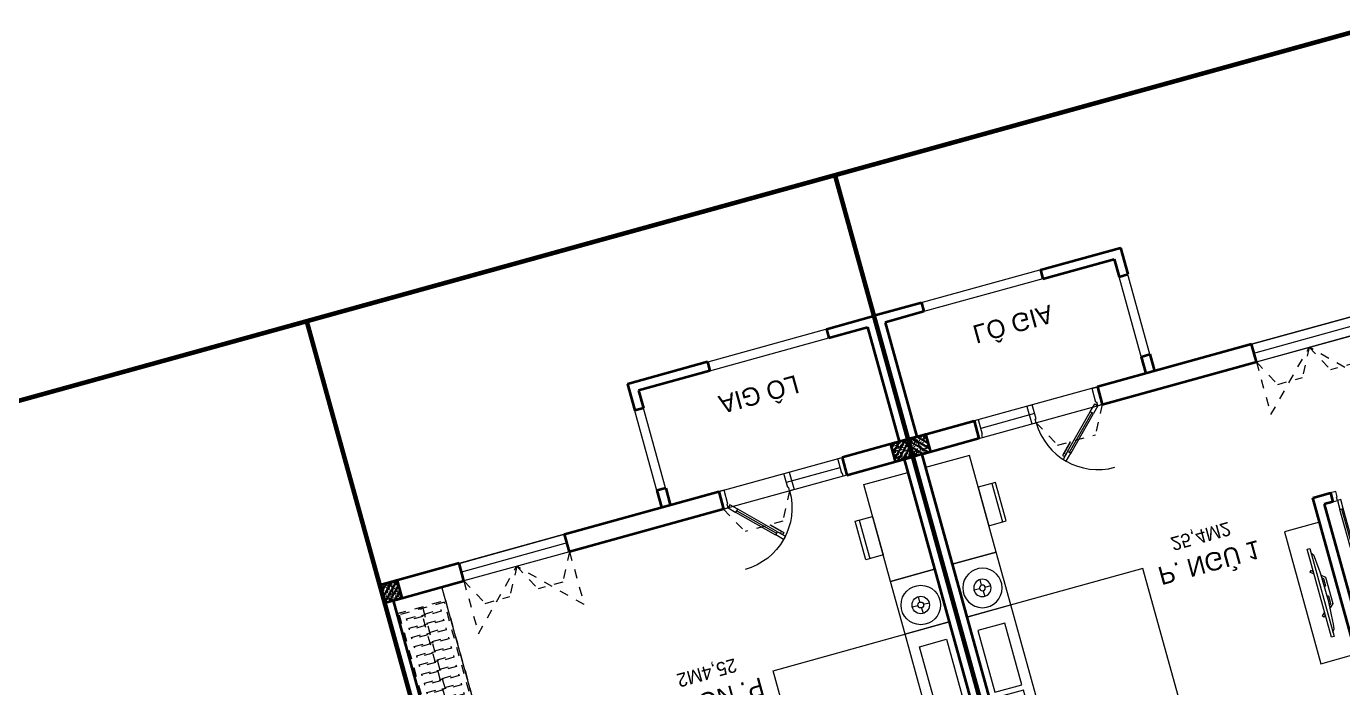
# Model space of a CAD drawing. Header units: metres. Extents: x 568336 to 569219, y 2065964 to 2066430.
# Drawn here: x 568444.03 to 568458.44, y 2066385.63 to 2066392.87 of the extents above; entities that cross this region are included whole.
import ezdxf

# ---------------------------------------------------------------- set-up
doc = ezdxf.new("R2010")
doc.units = ezdxf.units.M
for name, pattern in [('$AUDIT_BAD_LTYPE2', [0]), ('HIDDEN', [0.375, 0.25, -0.125]), ('HIDDEN2', [0.1875, 0.125, -0.0625]), ('X-5M-G-MB PHONGNGU$0$HIDDEN2', [0.1875, 0.125, -0.0625])]:
    doc.linetypes.add(name, pattern=pattern)
doc.layers.get('0').update_dxf_attribs({"linetype": 'CONTINUOUS'})
for name, color, linetype, lineweight in [('-CONCRETE', 1, 'CONTINUOUS', 35), ('-DIM', 9, 'CONTINUOUS', 13), ('-DOOR', 137, 'CONTINUOUS', 9), ('-FURNITURE', 46, 'CONTINUOUS', 9), ('-HATCH', 8, 'CONTINUOUS', 5), ('-LINE1', 7, 'CONTINUOUS', 18), ('-LINE2', 252, 'CONTINUOUS', 9), ('-STEEL1', 1, 'CONTINUOUS', 35), ('-WALL', 4, 'CONTINUOUS', 35), ('TEXT25', 2, 'CONTINUOUS', 13)]:
    doc.layers.add(name, color=color, linetype=linetype, lineweight=lineweight)
doc.layers.add('-RANH GIOI LO DAT', color=12, linetype='CONTINUOUS')
doc.styles.add('SVN_AVO_thuong', font='')
doc.styles.add('T1', font='', dxfattribs={"height": 200})
doc.styles.get('SVN_AVO_thuong').set_extended_font_data('SVN-Avo')
doc.styles.get('T1').set_extended_font_data('VNgeometric Light')

# ---------------------------------------------------------------- blocks, each defined once
blk = doc.blocks.new('M44-T2')
at = {"layer": '-RANH GIOI LO DAT', "linetype": 'HIDDEN', "ltscale": 10, "const_width": 50}
blk.add_lwpolyline([(192071.5183533223, -1815651.68306286), (192071.5183537843, -1828788.092038938), (197071.4033461602, -1833754.179555723), (203071.5183528455, -1833713.482860872), (203071.5183528455, -1815651.68306286)], close=True, dxfattribs=at)
blk = doc.blocks.new('*U150')
at = {"linetype": '$AUDIT_BAD_LTYPE2'}
for p, q in [((70, 100), (69.99999999999999, 600.0000000000018)), ((89.99999999999999, 600.0000000000018), (90, 100))]:
    blk.add_line(p, q, dxfattribs=at)
for points in [[(49.99999999999999, 600.0000000000018), (89.99999999999999, 600.0000000000018), (89.99999999999999, 700.0000000000018), (49.99999999999999, 700.0000000000018), (49.99999999999999, 600.0000000000018)], [(49.99999999999999, 602.9059272893373), (50, 100)], [(50, 100), (90, 100), (90, 0), (50, 0), (50, 100)]]:
    blk.add_lwpolyline(points)
for points in [[(118.2698876160139, 494.515618111911), (118.2698876160139, 664.1349438079942), (89.99999999999999, 664.1349438079942), (89.99999999999999, 635.8650561920094), (112.6159100928053, 635.8650561920094), (112.6159100928053, 494.515618111911)], [(0, 0), (50, 0), (50, -40), (60, -40), (60, -99.99998804123416), (0, -99.99998804123416)], [(800.0000000000018, 7.105427357600876e-15), (750.0000000000018, 7.105427357600876e-15), (750.0000000000018, -40), (740.0000000000018, -40), (740.0000000000018, -99.99998804123415), (800.0000000000018, -99.99998804123415)]]:
    blk.add_lwpolyline(points, close=True)
at = {"linetype": '$AUDIT_BAD_LTYPE2', "ltscale": 0.3}
blk.add_arc((50, 0), 700.0000000000018, 0, 90, dxfattribs=at)
blk = doc.blocks.new('1800X2000')
at = {"layer": '-FURNITURE'}
blk.add_line((325497.3064970744, 17765.29446492715), (325497.3064973904, 19565.2944651944), dxfattribs=at)
for points in [[(323997.3057774993, 19565.2944651944), (325997.3064971831, 19565.2944651944), (325997.3064971831, 17765.29446484288), (323997.3057774993, 17765.29446484288)], [(325612.9490047574, 19390.79434491032), (325919.0064973457, 19390.79434491032), (325919.0064973457, 18691.29434485664), (325612.9490047574, 18691.29434485664)], [(325612.9490046239, 18629.79434491026), (325919.0064972151, 18629.79434491026), (325919.0064972151, 17946.79434485664), (325612.9490046239, 17946.79434485664)]]:
    blk.add_lwpolyline(points, close=True, dxfattribs=at)
blk = doc.blocks.new('XR.MB.LM123$0$tvi 1')
blk.add_lwpolyline([(28.54445810673496, -2.291926648467779e-10), (28.54445810673496, -999.9999999999964), (-7.275957614183426e-12, -1000), (0, 0)], close=True)
for points in [[(28.54445810680045, -50.31958968611434), (52.37372755713295, -80.86315460130209)], [(-24.09820395050338, -235.5599978379832), (-39.09879504836863, -251.7939635238108)], [(0, -284.7849796677438), (-39.09879504836863, -251.7939635238108)], [(0, -255.9952397129928), (-24.09820395050338, -235.5599978379832)], [(69.66229681991535, -315.0836646851385), (111.1934016081432, -350.2927865858655), (111.193401608034, -649.712917566063), (69.68611289083492, -684.9110379843005)], [(89.09002233762294, -445.7449799550195), (89.09002233762294, -359.9578938602899), (70.91298945683957, -344.6203678706661)], [(89.09002233768115, -554.2550200447404), (89.09002233773936, -640.0421061392371), (70.91298945678864, -655.3796321293303)], [(89.09002233762294, -445.7449799550195), (73.49991829216015, -445.7449799550232)], [(89.09002233768115, -554.2550200447404), (73.49991829216015, -554.2550200447404)], [(0, -715.2150203320198), (-39.09879504836863, -748.2060364759491)], [(-24.09820395050338, -764.4400021620095), (-39.09879504836863, -748.2060364759491)], [(0, -744.004760287), (-24.09820395050338, -764.4400021620095)], [(28.54445810674224, -949.680410313882), (52.37372755713295, -919.1368453984578)]]:
    blk.add_lwpolyline(points)
blk.add_arc((-4025.16618952866, -499.9999999999964), 4099.025185406737, 354.1310878512652, 5.868912148527433)
blk = doc.blocks.new('12PLMP12')
at = {"color": 0, "linetype": 'ByBlock'}
for p, q in [((-1.25, 0), (-3.75, 0)), ((0, 1.25), (0, 3.75)), ((1.25, 0), (3.75, 0)), ((0, -1.25), (0, -3.75))]:
    blk.add_line(p, q, dxfattribs=at)
for radius in [8.5, 3.75, 1.25]:
    blk.add_circle((0, 0), radius, dxfattribs=at)
blk = doc.blocks.new('*U206')
at = {"linetype": 'X-5M-G-MB PHONGNGU$0$HIDDEN2'}
for points in [[(0, 600.0000000004657), (0, 0), (1581.478970114152, -5.343121944064298e-10), (1581.478970114152, 599.9999999999313)], [(1561.478970114152, 579.999661371858), (1561.478970114152, 19.99966137185813), (20, 20.00000000046566), (20, 580.0000000004657)], [(113.7817614636733, 319.1750910408318), (109.4317788550979, 319.1750910408318), (109.4317788550979, 280.441767644881), (113.7817614636733, 280.441767644881)], [(227.7817614636733, 319.1750910407849), (223.4317788550979, 319.1750910407849), (223.4317788550979, 280.4417676448341), (227.7817614636733, 280.4417676448341)], [(341.7817614636733, 319.175091040738), (337.4317788550979, 319.175091040738), (337.4317788550979, 280.4417676447872), (341.7817614636733, 280.4417676447872)], [(455.7817614636733, 319.1750910406911), (451.4317788550979, 319.1750910406911), (451.4317788550979, 280.4417676447403), (455.7817614636733, 280.4417676447403)], [(569.7817614636733, 319.1750910406442), (565.431778855098, 319.1750910406442), (565.431778855098, 280.4417676446934), (569.7817614636733, 280.4417676446934)], [(683.7817614636733, 319.1750910405973), (679.431778855098, 319.1750910405973), (679.431778855098, 280.4417676446465), (683.7817614636733, 280.4417676446465)], [(797.7817614636733, 319.1750910405504), (793.431778855098, 319.1750910405504), (793.431778855098, 280.4417676445996), (797.7817614636733, 280.4417676445996)], [(911.7817614636733, 319.1750910405035), (907.431778855098, 319.1750910405035), (907.431778855098, 280.4417676445527), (911.7817614636733, 280.4417676445527)], [(1025.781761463673, 319.1750910404566), (1021.431778855098, 319.1750910404566), (1021.431778855098, 280.4417676445057), (1025.781761463673, 280.4417676445057)], [(1139.781761463673, 319.1750910404097), (1135.431778855098, 319.1750910404097), (1135.431778855098, 280.4417676444588), (1139.781761463673, 280.4417676444588)], [(1253.781761463673, 319.1750910403628), (1249.431778855098, 319.1750910403628), (1249.431778855098, 280.4417676444119), (1253.781761463673, 280.4417676444119)], [(1367.781761463673, 319.1750910403159), (1363.431778855098, 319.1750910403159), (1363.431778855098, 280.441767644365), (1367.781761463673, 280.441767644365)], [(1481.781761463673, 319.175091040269), (1477.431778855098, 319.175091040269), (1477.431778855098, 280.4417676443181), (1481.781761463673, 280.4417676443181)], [(1561.478970114152, 286.6991212949402), (1561.478970114152, 313.099121294847), (20, 313.0991212953813), (19.99999859370291, 286.6991212952417)]]:
    blk.add_lwpolyline(points, close=True, dxfattribs=at)
for points in [[(122.2409142897814, 313.1103512093413), (122.2409142897814, 515.2497102723445), (100.1765458012815, 515.2497102723445), (100.1765458012815, 313.1103512093413)], [(236.2409142897814, 313.1103512092944), (236.2409142897814, 515.2497102722975), (214.1765458012815, 515.2497102722975), (214.1765458012815, 313.1103512092944)], [(350.2409142897814, 313.1103512092475), (350.2409142897814, 515.2497102722507), (328.1765458012815, 515.2497102722507), (328.1765458012815, 313.1103512092475)], [(464.2409142897814, 313.1103512092006), (464.2409142897814, 515.2497102722037), (442.1765458012815, 515.2497102722037), (442.1765458012815, 313.1103512092006)], [(578.2409142897814, 313.1103512091537), (578.2409142897814, 515.2497102721569), (556.1765458012815, 515.2497102721569), (556.1765458012815, 313.1103512091537)], [(692.2409142897814, 313.1103512091068), (692.2409142897814, 515.24971027211), (670.1765458012815, 515.24971027211), (670.1765458012815, 313.1103512091068)], [(806.2409142897814, 313.1103512090599), (806.2409142897814, 515.249710272063), (784.1765458012815, 515.249710272063), (784.1765458012815, 313.1103512090599)], [(920.2409142897814, 313.110351209013), (920.2409142897814, 515.2497102720162), (898.1765458012815, 515.2497102720162), (898.1765458012815, 313.110351209013)], [(1034.240914289781, 313.1103512089661), (1034.240914289781, 515.2497102719692), (1012.176545801281, 515.2497102719692), (1012.176545801281, 313.1103512089661)], [(1148.240914289781, 313.1103512089192), (1148.240914289781, 515.2497102719224), (1126.176545801281, 515.2497102719224), (1126.176545801281, 313.1103512089192)], [(1262.240914289781, 313.1103512088723), (1262.240914289781, 515.2497102718754), (1240.176545801281, 515.2497102718754), (1240.176545801281, 313.1103512088723)], [(1376.240914289781, 313.1103512088254), (1376.240914289781, 515.2497102718285), (1354.176545801281, 515.2497102718285), (1354.176545801281, 313.1103512088254)], [(1490.240914289781, 313.1103512087785), (1490.240914289781, 515.2497102717816), (1468.176545801281, 515.2497102717816), (1468.176545801281, 313.1103512087785)], [(100.1765458012815, 286.7103512094345), (100.1765458012815, 92.0852110228024), (122.2409142897814, 92.0852110228024), (122.2409142897814, 286.7103512094345)], [(214.1765458012815, 286.7103512093876), (214.1765458012815, 92.08521102275549), (236.2409142897814, 92.08521102275549), (236.2409142897814, 286.7103512093876)], [(328.1765458012815, 286.7103512093407), (328.1765458012815, 92.08521102270858), (350.2409142897814, 92.08521102270858), (350.2409142897814, 286.7103512093407)], [(442.1765458012815, 286.7103512092938), (442.1765458012815, 92.08521102266168), (464.2409142897814, 92.08521102266168), (464.2409142897814, 286.7103512092938)], [(556.1765458012815, 286.7103512092469), (556.1765458012815, 92.08521102261477), (578.2409142897814, 92.08521102261477), (578.2409142897814, 286.7103512092469)], [(670.1765458012815, 286.7103512092), (670.1765458012815, 92.08521102256786), (692.2409142897814, 92.08521102256786), (692.2409142897814, 286.7103512092)], [(784.1765458012815, 286.7103512091531), (784.1765458012815, 92.08521102252095), (806.2409142897814, 92.08521102252095), (806.2409142897814, 286.7103512091531)], [(898.1765458012815, 286.7103512091062), (898.1765458012815, 92.08521102247404), (920.2409142897814, 92.08521102247404), (920.2409142897814, 286.7103512091062)], [(1012.176545801281, 286.7103512090592), (1012.176545801281, 92.08521102242715), (1034.240914289781, 92.08521102242715), (1034.240914289781, 286.7103512090592)], [(1126.176545801281, 286.7103512090123), (1126.176545801281, 92.08521102238024), (1148.240914289781, 92.08521102238024), (1148.240914289781, 286.7103512090123)], [(1240.176545801281, 286.7103512089654), (1240.176545801281, 92.08521102233333), (1262.240914289781, 92.08521102233333), (1262.240914289781, 286.7103512089654)], [(1354.176545801281, 286.7103512089186), (1354.176545801281, 92.08521102228642), (1376.240914289781, 92.08521102228642), (1376.240914289781, 286.7103512089186)], [(1468.176545801281, 286.7103512088717), (1468.176545801281, 92.0852110222395), (1490.240914289781, 92.0852110222395), (1490.240914289781, 286.7103512088717)]]:
    blk.add_lwpolyline(points, dxfattribs=at)
blk = doc.blocks.new('X-5M-G-MB PHONGNGU$0$A$C25DB0C3F')
at = {"elevation": -1.640194e-10}
for points in [[(197.042397281708, 437.8598038521595), (197.0369402521756, -4.041241481900215e-06), (2.670008689165115e-05, 0.002451622160151601), (0.005483729648403823, 437.8622595155612)], [(0.005483729648403823, 437.8622595155612), (197.0369402521756, 437.8622595153283), (197.0369402521756, -4.041241481900215e-06), (0.005483729648403823, -4.041226929984987e-06)]]:
    blk.add_lwpolyline(points, close=True, dxfattribs=at)
at = {"elevation": -1.640194e-10, "flags": 128}
blk.add_lwpolyline([(43.79146451898851, 437.8617138124537), (43.78600748942699, 0.001905919052660465)], dxfattribs=at)
blk = doc.blocks.new('*U151')
at = {"linetype": '$AUDIT_BAD_LTYPE2'}
for p, q in [((134.8528137423857, 56.56854249492379), (488.4062043356582, 410.1219330881962)), ((502.5483399593892, 395.9797974644653), (148.9949493661167, 42.42640687119284))]:
    blk.add_line(p, q, dxfattribs=at)
for points in [[(447.9494474537137, 301.4012464854598), (567.8884228737038, 421.3402219054498), (547.8985936370387, 441.3300511421148), (527.9087644003944, 421.3402219054705), (543.9006277897223, 405.3483585161426), (443.9514816063765, 305.3992123327969)], [(0, 0), (50, 0), (50, -40), (60, -40), (60, -199.3588634537518), (0, -199.3588634537518)], [(799.9999999999982, 7.105427357601134e-15), (749.9999999999982, 7.105427357601134e-15), (749.9999999999982, -40), (739.9999999999982, -40), (739.9999999999982, -199.3588634537518), (799.9999999999982, -199.3588634537518)]]:
    blk.add_lwpolyline(points, close=True)
for points in [[(474.2640687119273, 424.2640687119272), (502.5483399593892, 395.9797974644653), (573.2590180780439, 466.69047558312), (544.974746830582, 494.9747468305819), (474.2640687119273, 424.2640687119272)], [(476.3188696038515, 426.3188696038514), (120.7106781186548, 70.71067811865474)], [(120.7106781186548, 70.71067811865474), (148.9949493661167, 42.42640687119284), (78.2842712474619, -28.2842712474619), (50, 0), (120.7106781186548, 70.71067811865474)]]:
    blk.add_lwpolyline(points)
at = {"linetype": '$AUDIT_BAD_LTYPE2', "ltscale": 0.3}
blk.add_arc((50, 0), 699.9999999999982, 0, 90, dxfattribs=at)
blk = doc.blocks.new('D12')
at = {"layer": '-DOOR'}
for p, q in [((0, 200.0213350024052), (1200, 200.0213350024052)), ((0, 100), (1200, 100.2985981091746)), ((0, 0), (1200, 0.2985981091745802))]:
    blk.add_line(p, q, dxfattribs=at)
at = {"layer": '-LINE2', "linetype": 'HIDDEN2', "ltscale": 10}
for p, q in [((0, 200), (0, 800)), ((0, 800), (600, 200.0213350024052)), ((1200, 800), (600, 200.0213350024052)), ((1200, 200), (1200, 800)), ((1200, 200), (1200, 800)), ((0, 200.0213350024052), (160.3887441940024, 500)), ((160.3887441940024, 500), (439.4600093320769, 500.1492614196613)), ((600, 200.0213350024052), (439.4600093320769, 500.1492614196613)), ((600, 200.0213350024052), (760.5399906679231, 500.1492614196613)), ((1039.611255805998, 500), (760.5399906679231, 500.1492614196613)), ((1200, 200.0213350024052), (1039.611255805998, 500))]:
    blk.add_line(p, q, dxfattribs=at)
blk = doc.blocks.new('18x35')
at = {"layer": '-HATCH'}
h = blk.add_hatch(dxfattribs=at)
h.set_pattern_fill('CHAU-01', color=256, scale=10, angle=-1.272221872585407e-14, pattern_type=2)
h.set_pattern_definition([(49.99999999999999, (0, 0), (71.72601826007535, -6.275213498259527), [7.5, -82.5]), (355, (0, 0), (-13.87513336129999, 75.21921337000119), [6, -66]), (100.4514, (5.977167999997619, -0.5229339999999638), (57.85093817140217, 68.94395420609534), [6.374019000000001, -70.1142112]), (46.18419999999998, (0, 20), (106.7241048625644, -16.55190143290183), [11.25, -123.75]), (96.63559999999998, (8.89367449999554, 18.62066930000003), (93.46627055487036, 97.41178709004416), [9.561028799999994, -105.1713]), (351.1842, (0, 20), (93.46619451336275, 97.41186009253245), [9, -99]), (20.99999999999998, (10, 15), (59.69070521184616, -40.2618890665339), [7.5, -82.5]), (326.0000000000001, (10, 15), (24.33153319215819, 72.5150045046853), [6, -66]), (71.45139999999999, (14.97422329999972, 11.64483940000002), (84.022262858149, 32.25304967099522), [6.374019000000001, -70.1142112]), (37.49999999999998, (0, 0), (1.215985531729074, 33.28938538313115), [0, -65.19999999999999, 0, -67, 0, -66.25]), (7.499999999999987, (0, 0), (26.30695374421487, 39.44117118823602), [0, -38.2, 0, -63.7, 0, -25.25]), (327.5, (-22.30000000000291, 0), (53.3822436172409, -2.255487173437988), [0, -25, 0, -78, 0, -103.5]), (317.5, (-32.30000000000291, 0), (58.31861693423862, 10.01049823323176), [0, -32.5, 0, -51.8, 0, -73.5]), (44.99999999999999, (0, 0), (-30.05203820042826, 30.05203820042828), []), (44.99999999999999, (0, 12.25), (-30.05203820042826, 30.05203820042828), [])])
h.paths.add_polyline_path([(96508.03118051568, 47993.04977023201), (96508.03118051568, 47793.04977023201), (96708.03118051568, 47793.04977023201), (96708.03118051568, 47993.04977023201)])
at = {"layer": '-STEEL1'}
blk.add_lwpolyline([(96508.03118051568, 47793.04977023201), (96708.03118051568, 47793.04977023201), (96708.03118051568, 47993.04977023201), (96508.03118051568, 47993.04977023201)], close=True, dxfattribs=at)
blk = doc.blocks.new('M1-T2')
at = {"layer": '-CONCRETE', "color": 1, "linetype": 'HIDDEN', "ltscale": 10, "const_width": 50}
blk.add_lwpolyline([(191581.7177010371, 50951.98888872014), (197581.6939540912, 50951.98888872005), (197581.7429788466, 30952.01227472891), (191581.7667257926, 30952.01227472891)], close=True, dxfattribs=at)
at = {"layer": '-DOOR'}
for p, q in [((195482.1046997608, 34151.95781405905), (195482.2173081101, 33951.95787746226)), ((192991.9612267978, 34051.97156198836), (192380.7417146031, 34051.97156198836))]:
    blk.add_line(p, q, dxfattribs=at)
blk.add_lwpolyline([(192331.9612267982, 34151.98482892333), (192372.6116333023, 34151.98482892333), (192372.6116333023, 34119.46450372008), (192380.7417146031, 34119.46450372008), (192380.7417146031, 33951.98482896041), (192331.9612267982, 33951.98482896041)], close=True, dxfattribs=at)
for points in [[(192331.96122545, 34151.9650449), (193731.9612261062, 34151.95119095598), (193731.9612261064, 33951.95119095598), (192331.9612254502, 33951.9650449)], [(195482.1046997608, 34151.95781405905), (196681.9148151621, 34152.25640030159), (196681.9148151624, 33952.25640030159), (195482.104699761, 33951.95781405905)]]:
    blk.add_lwpolyline(points, dxfattribs=at)
at = {"layer": '-FURNITURE'}
blk.add_line((196931.8970289972, 35752.21620136574), (196931.8706987412, 34151.97159098544), dxfattribs=at)
for points in [[(195281.8256804378, 36027.93517322378), (195281.8256809461, 37528.20742552447), (195681.8262739024, 37524.20742545433), (195681.8262733941, 36027.93517315364)], [(191681.8874519427, 35401.59738750743), (191681.8874516929, 36001.59738720041), (192181.8874516929, 36001.59738728813), (192181.8874519427, 35401.59738759515)], [(191681.8846994627, 35401.59738759515), (192181.8846994627, 35401.59738759515), (192181.8846994627, 34301.59738759515), (191681.8846994627, 34301.59738759515)]]:
    blk.add_lwpolyline(points, close=True, dxfattribs=at)
at = {"layer": '-LINE1', "lineweight": 18}
blk.add_lwpolyline([(191581.7411493842, 50951.93153578669), (197581.7174024383, 50951.9315357866), (197581.7664271937, 30951.95492153367), (191581.7901741396, 30951.95492153367)], close=True, dxfattribs=at)
at = {"layer": '-LINE1'}
for points in [[(194381.9612261064, 33952.12939903888), (194381.9612261064, 32552.12939903888), (191581.9612261065, 32552.12939903894), (191581.9612261062, 33952.12939903888)], [(194281.9612261064, 33952.12939903888), (194281.9612261064, 32852.12939903888)], [(193471.9612261064, 32652.12939903891), (192121.9612261064, 32652.12939903894)]]:
    blk.add_lwpolyline(points, dxfattribs=at)
at = {"layer": '-LINE2', "linetype": 'HIDDEN2', "ltscale": 10}
for p, q in [((192981.8782542219, 34151.81175561759), (193142.2669984159, 34451.81175561759)), ((193142.2669984159, 34451.81175561759), (193571.5724826038, 34451.95119095597)), ((193731.9612267978, 34151.95119095597), (193571.5724826038, 34451.95119095597))]:
    blk.add_line(p, q, dxfattribs=at)
at = {"layer": '-WALL'}
for p, q in [((197581.8715208228, 33951.95400909492), (197581.8356526518, 48951.9288357351)), ((191581.9612261218, 43152.21864277967), (191581.9612261062, 33952.12939903888)), ((195681.807077675, 38551.71387584324), (195681.8959141307, 35752.22223347171)), ((195781.8646470529, 35852.21678276164), (195781.8324600292, 38551.71387618771)), ((191681.8846994476, 34151.78813647057), (191681.8846994623, 38451.59738793888)), ((195681.8959141307, 35752.22223347171), (195881.759104868, 35752.22223347171)), ((195881.759104868, 35852.21678276164), (195781.8646470529, 35852.21678276164)), ((195881.759104868, 35752.22223347171), (195881.759104868, 35852.21678276164)), ((197481.9116564601, 35752.22223347171), (197481.8853262041, 34151.9776230914)), ((192331.9612261064, 34151.78938464209), (191681.8846994476, 34151.78813647057)), ((192331.9612261064, 33952.13087406912), (192331.9612261064, 34151.78938464209)), ((193731.9612267978, 34151.96695212407), (195482.1046997608, 34151.96695212407)), ((193731.9612267978, 33951.9524392639), (193731.9612267978, 34151.96695212407)), ((195482.1046997608, 34151.96695212407), (195482.1046997608, 33951.9524392639)), ((197481.8853262041, 34151.9776230914), (196681.9148151621, 34152.25640030159)), ((196681.9148151621, 34152.25640030159), (196681.9603375688, 33952.1190888019)), ((191581.9612261062, 33952.12939903888), (192331.9612261064, 33952.13087406912)), ((191581.9612261064, 32552.12939903888), (191581.9612261062, 33952.12939903894)), ((191681.9612261062, 33952.12939903894), (191581.9612261062, 33952.12939903894)), ((191681.9612261064, 32652.12939903888), (191681.9612261062, 33952.12939903894)), ((195482.1046997608, 33951.9524392639), (193731.9612267978, 33951.9524392639)), ((194281.9612261064, 33761.9524392639), (194281.9612261064, 33951.9524392639)), ((194381.9612261064, 33761.9524392639), (194381.9612261064, 33951.9524392639)), ((196681.9603375688, 33952.1190888019), (197581.8715208228, 33951.95400909492)), ((194281.9612261064, 33761.9524392639), (194381.9612261064, 33761.9524392639)), ((194281.9612261064, 32652.12939903888), (194281.9612261064, 32852.12939903888)), ((194281.9612261064, 32852.12939903888), (194381.9612261064, 32852.12939903888)), ((194381.9612261064, 32552.12939903888), (194381.9612261064, 32852.12939903888)), ((192121.9612261064, 32652.12939903888), (191681.9612261064, 32652.12939903888)), ((192121.9612261064, 32552.12939903888), (192121.9612261064, 32652.12939903888)), ((193471.9612261064, 32552.1293990389), (193471.9612261064, 32652.1293990389)), ((193471.9612261064, 32652.1293990389), (194281.9612261064, 32652.12939903888)), ((192121.9612261064, 32552.12939903888), (191581.9612261064, 32552.12939903888)), ((193471.9612261064, 32552.1293990389), (194381.9612261065, 32552.12939903888))]:
    blk.add_line(p, q, dxfattribs=at)
at = {"layer": '-DIM', "rotation": 180.0000000100511}
blk.add_blockref('1800X2000', (517679.1939453348, 55566.89190958357), dxfattribs=at)
at = {"layer": '-DOOR'}
blk.add_blockref('*U150', (195881.759104868, 35852.21678276164), dxfattribs=at)
at = {"layer": '-DOOR', "xscale": -1}
blk.add_blockref('*U151', (193731.9612267978, 34151.96695212407), dxfattribs=at)
at = {"layer": '-FURNITURE', "extrusion": (0, 0, -1), "rotation": 179.9963102775916}
blk.add_blockref('XR.MB.LM123$0$tvi 1', (-195472.1489315678, 36277.78735482617), dxfattribs=at)
at = {"layer": '-FURNITURE', "extrusion": (0, 0, -1), "rotation": 270}
for name, p, xscale, yscale, zscale in [('12PLMP12', (-191931.8874519427, 35739.31591683191), -25.40000000037255, 25.40000000037255, -25.40000000037255), ('*U206', (-197481.9116564601, 35752.22223347171), 0.916666666665974, 0.916666666665974, -0.916666666665974)]:
    blk.add_blockref(name, p, dxfattribs=dict(at, xscale=xscale, yscale=yscale, zscale=zscale))
at = {"layer": '-FURNITURE', "rotation": 180.0007140750975}
blk.add_blockref('X-5M-G-MB PHONGNGU$0$A$C25DB0C3F', (192378.9191585024, 35100.68551907282), dxfattribs=at)
at = {"layer": '-STEEL1'}
for p in [(95073.69142309617, -13841.16329987827), (100874.0178389491, -13841.16329976222)]:
    blk.add_blockref('18x35', p, dxfattribs=at)
blk.add_blockref('D12', (195482.2173081101, 33951.95787746226))
at = {"layer": 'TEXT25'}
for s, height, style, p in [('P. NGỦ 1', 200, 'SVN_AVO_thuong', (193828.0914676749, 36034.34057784747)), ('25,4M2', 150, 'T1', (194051.615527528, 35756.70751031052)), ('LÔ GIA', 200, 'SVN_AVO_thuong', (192578.856507321, 32943.90429376002))]:
    blk.add_text(s, height=height, rotation=359.9999999899488, dxfattribs=dict(at, style=style)).set_placement(p)

msp = doc.modelspace()

# ---------------------------------------------------------------- block references
at = {"layer": '-DIM', "yscale": 0.001, "zscale": 0.001}
for name, p, xscale, rotation in [('M1-T2', (568259.9846558946, 2066370.006724539), -0.001, 195.4593576510055), ('M44-T2', (570145.869836564, 2067058.725255053), 0.001, 285.4590240799138)]:
    msp.add_blockref(name, p, dxfattribs=dict(at, xscale=xscale, rotation=rotation))

# ---------------------------------------------------------------- next in the draw order: block references
at = {"layer": '-DIM', "xscale": 0.001, "yscale": 0.001, "zscale": 0.001, "rotation": 195.4592381894772}
msp.add_blockref('M1-T2', (568629.285530196, 2066472.140513581), dxfattribs=at)

doc.saveas('drawing.dxf')
